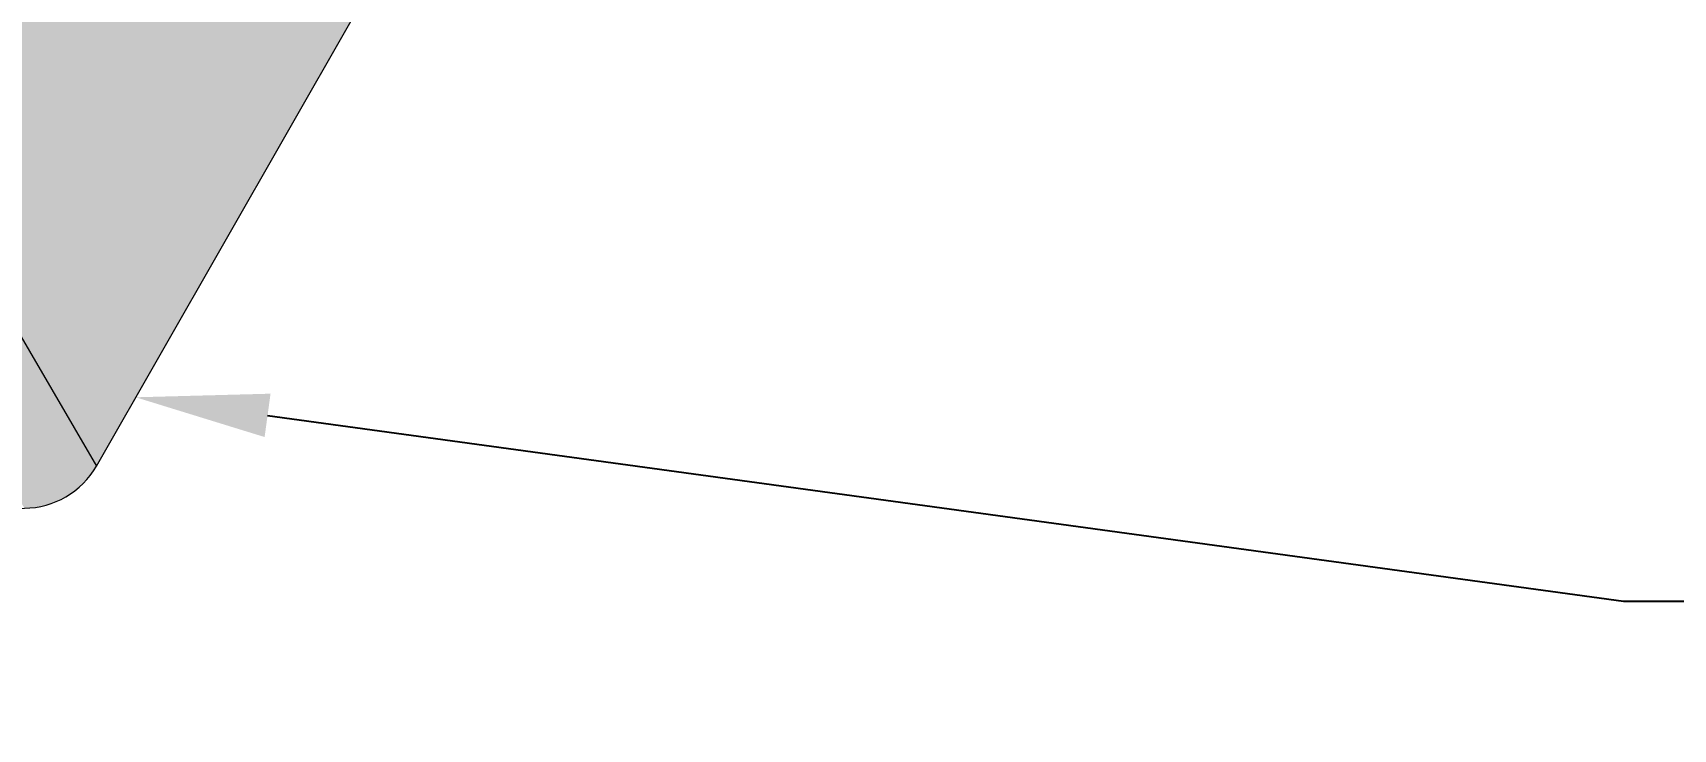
# Model space of a CAD drawing. Header units: metres. Extents: x -692 to 1029, y -233 to 3386.
# Drawn here: x 665.77 to 675.63, y 2814.44 to 2818.63 of the extents above; entities that cross this region are included whole.
import ezdxf
from ezdxf import colors
from ezdxf.entities.mleader import LeaderData, LeaderLine
from ezdxf.math import Vec2, Vec3

# ---------------------------------------------------------------- set-up
doc = ezdxf.new("R2010")
doc.units = ezdxf.units.M
doc.styles.get("Standard").update_dxf_attribs({"font": 'arial.ttf'})

# ---------------------------------------------------------------- blocks, each defined once
blk = doc.blocks.new('A$C1ecbb190')
at = {"lineweight": 0, "transparency": 33554687}
h = blk.add_hatch(color=254, dxfattribs=at)
h.dxf.hatch_style = 1
edge = h.paths.add_edge_path()
edge.add_ellipse((18.29741497280293, 4.709573938527683), major_axis=(3.260112577317073e-12, 0.8374180769355066), ratio=0.7071067811865477, start_angle=-42.81439945882403, end_angle=1.4345845828103734, ccw=False)
edge.add_line((18.69985124453001, 5.323869577327059), (19.09267503039518, 5.323869577141977))
edge.add_ellipse((19.10588321181194, 4.709573938765971), major_axis=(2.391348799895941e-12, 0.6142956387197078), ratio=0.5773502691896263, start_angle=277.0866609367364, end_angle=533.4519032530496, ccw=False)
edge.add_line((19.45783757664822, 4.785359866538329), (19.56506691748427, 4.972840567926141))
edge.add_line((19.56506691684376, 4.972840567627372), (18.43751448027319, 6.907632047136758))
edge.add_line((18.43751448007492, 6.907632047692005), (16.9806341465694, 4.360409947812968))
edge.add_line((16.98063414647231, 4.360409947672451), (18.10818658304288, 2.425618468163066))
edge.add_line((18.10818658359904, 2.425618468203993), (19.06314633062289, 4.095278299689653))
edge.add_line((19.06314633061538, 4.095278299727852), (18.69985124414211, 4.095278299912934))
edge.add_ellipse((18.29741497280293, 4.709573938527683), major_axis=(3.260112577317073e-12, 0.8374180769355066), ratio=0.7071067811865477, start_angle=178.5654154171807, end_angle=222.8143994588241, ccw=False)
edge.add_ellipse((18.29741497280293, 4.709573938527683), major_axis=(3.260112577317073e-12, 0.8374180769355066), ratio=0.7071067811865477, start_angle=1.4345845828103734, end_angle=178.5654154171807, ccw=False)
h = blk.add_hatch(color=254, dxfattribs=at)
h.dxf.hatch_style = 1
h.paths.add_polyline_path([(17.89174217732807, 2.299479593911656, 0.267949192453014), (18.10818658359904, 2.425618468203993), (16.98063414647231, 4.360409947672451, -0.2679491924530142), (16.76418973984369, 4.234271073737546)])
blk.add_lwpolyline([(16.98063414647231, 4.360409947672451), (18.10818658359904, 2.425618468203993)], dxfattribs=at)
blk.add_lwpolyline([(11.19268950851824, 4.336906927982), (12.32024194451265, 2.402115447917367, 0.267949192425369), (12.53770361753368, 2.277738529840008), (17.89174217732807, 2.299479593911656, 0.2679491924368764), (18.10818658359904, 2.425618468203993), (19.06543834134004, 4.099285671391954)], format="xyb", dxfattribs=at)
ml = blk.add_multileader_mtext('Standard', dxfattribs=at)
ml.set_content('CONECTOR EMT', color=256)
ml.set_leader_properties()
ml.build(insert=Vec2(0, 0))
ml.multileader.update_dxf_attribs({"text_left_attachment_type": 2, "text_right_attachment_type": 6, "dogleg_length": 0.36, "arrow_head_size": 0.4})
ctx = ml.context
ctx.base_point, ctx.char_height, ctx.arrow_head_size, ctx.landing_gap_size, ctx.plane_origin = Vec3(28.20341125413, 3.19409021321826), 0.4837871364082031, 0.4, 0.5375412626757814, Vec3(26.66028891737233, 6.977402193874696)
ctx.left_attachment, ctx.right_attachment = 2, 6
notes = []
notes.append((ctx, [(0, (1, 1, 0), (27.938648059569, 3.19409021321826), (1, 0), 0.2647631945609996, [(0, [(21.04134886034558, 4.072819001533844)], 0, [])])]))
ctx.mtext.insert, ctx.mtext.width, ctx.mtext.flow_direction = Vec3(28.74095251680615, 3.444398905554863), 10.33608321996989, 5
ml = blk.add_multileader_mtext('Standard', dxfattribs=at)
ml.set_content('CAJA TOMACORRIENTE', color=256)
ml.set_leader_properties()
ml.build(insert=Vec2(0, 0))
ml.multileader.update_dxf_attribs({"text_left_attachment_type": 2, "text_right_attachment_type": 6, "dogleg_length": 0.36, "arrow_head_size": 0.4})
ctx = ml.context
ctx.base_point, ctx.char_height, ctx.arrow_head_size, ctx.landing_gap_size, ctx.plane_origin = Vec3(28.20341125412995, 2.019851602886774), 0.4837871364082031, 0.4, 0.5375412626757814, Vec3(26.66028891737233, 5.80316358354321)
ctx.left_attachment, ctx.right_attachment = 2, 6
notes.append((ctx, [(0, (1, 1, 0), (22.69842439560557, 2.019851602886774), (1, 0), 5.504986858524376, [(0, [(18.22652795745421, 2.63252754369023)], 0, [])])]))
ctx.mtext.insert, ctx.mtext.width, ctx.mtext.flow_direction = Vec3(28.74095251680615, 2.270160295223377), 10.33608321996989, 5
for ctx, leaders in notes:
    for number, flags, end, landing, length, lines in leaders:
        leader = LeaderData()
        leader.index, (leader.has_last_leader_line, leader.has_dogleg_vector, leader.attachment_direction) = number, flags
        leader.last_leader_point, leader.dogleg_vector, leader.dogleg_length = Vec3(end), Vec3(landing), length
        for number, points, colour, breaks in lines:
            line = LeaderLine()
            line.index, line.vertices, line.color, line.breaks = number, Vec3.list(points), colors.encode_raw_color(colour), breaks
            leader.lines.append(line)
        ctx.leaders.append(leader)

msp = doc.modelspace()

# ---------------------------------------------------------------- block references
at = {"xscale": 2, "yscale": 2}
msp.add_blockref('A$C1ecbb190', (629.9317269745331, 2811.173550778261), dxfattribs=at)

doc.saveas('drawing.dxf')
